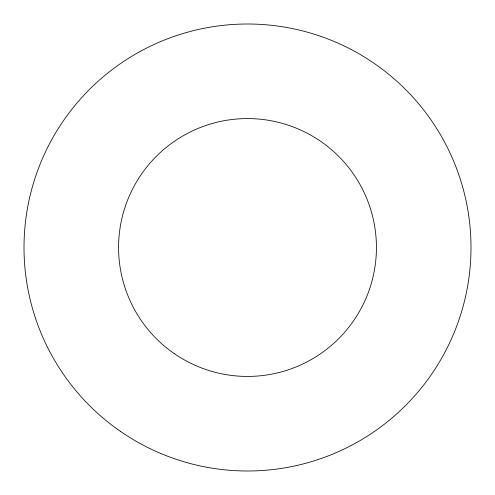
<?xml version="1.0" encoding="UTF-8"?>
<svg xmlns="http://www.w3.org/2000/svg" width="495" height="495" viewBox="0 0 495 495"><rect width="100%" height="100%" fill="white"/><g stroke="black" fill="none" stroke-linecap="round" stroke-linejoin="round"><path stroke-width="0.74" d="M174.129 353.51A128.923 128.923 0 0 0 375.996 258.037A128.923 128.923 0 0 0 192.382 130.952A128.923 128.923 0 0 0 174.129 353.51M120.304 431.269A223.499 223.499 0 0 0 470.25 265.772A223.499 223.499 0 0 0 151.946 45.46A223.499 223.499 0 0 0 120.304 431.269"/></g></svg>
